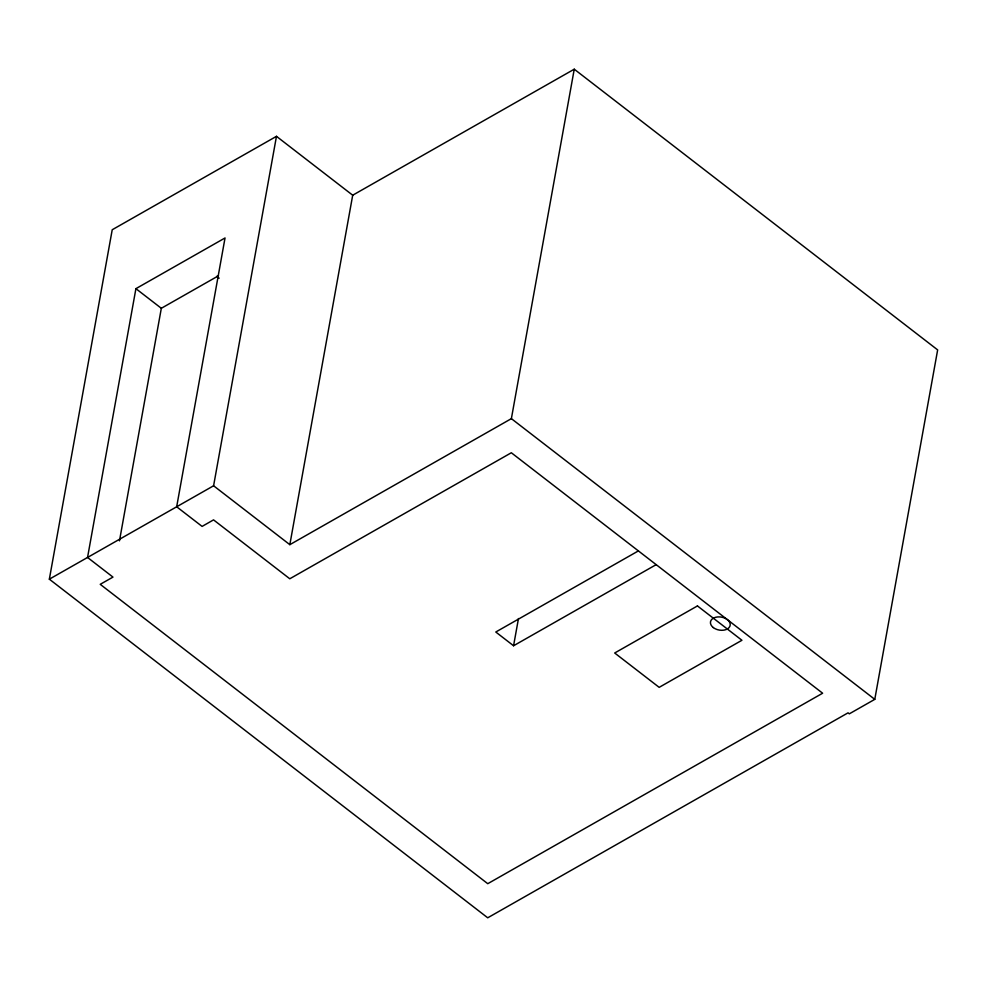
<?xml version="1.0" encoding="UTF-8"?>
<svg xmlns="http://www.w3.org/2000/svg" width="987" height="987" viewBox="0 0 987 987"><rect width="100%" height="100%" fill="white"/><g stroke="black" fill="none" stroke-linecap="round" stroke-linejoin="round"><path stroke-width="1.48" d="M352.704 195.216L574.249 69.201L937.65 349.904L874.778 699.351L849.313 713.835L848.043 712.848L487.714 917.799L49.35 579.184L112.222 229.749L276.471 136.329L352.704 195.216L289.833 544.664L213.599 485.777L276.471 136.329M135.91 288.66L87.547 557.458L112.962 577.099L100.23 584.329L487.763 883.686L822.627 693.219L511.328 452.762L289.783 578.777L213.55 519.878L202.088 526.404L176.673 506.775L225.036 237.966L135.91 288.66L161.325 308.289L119.476 540.851M289.833 544.664L511.377 418.648L574.249 69.201M638.392 550.906L495.782 632.013L513.573 645.757L518.471 618.528M161.325 308.289L218.522 275.755M49.35 579.184L213.599 485.777M513.573 645.757L656.17 564.65M511.377 418.648L874.778 699.351M216.721 276.311L219.163 278.186M697.451 605.932L614.691 652.999L659.168 687.347L741.928 640.279L697.451 605.932M713.33 627.584A9.981 6.576 10.2 0 0 729.886 626.276A9.981 6.576 10.2 0 0 717.771 616.924A9.981 6.576 10.2 0 0 713.33 627.584"/></g></svg>
